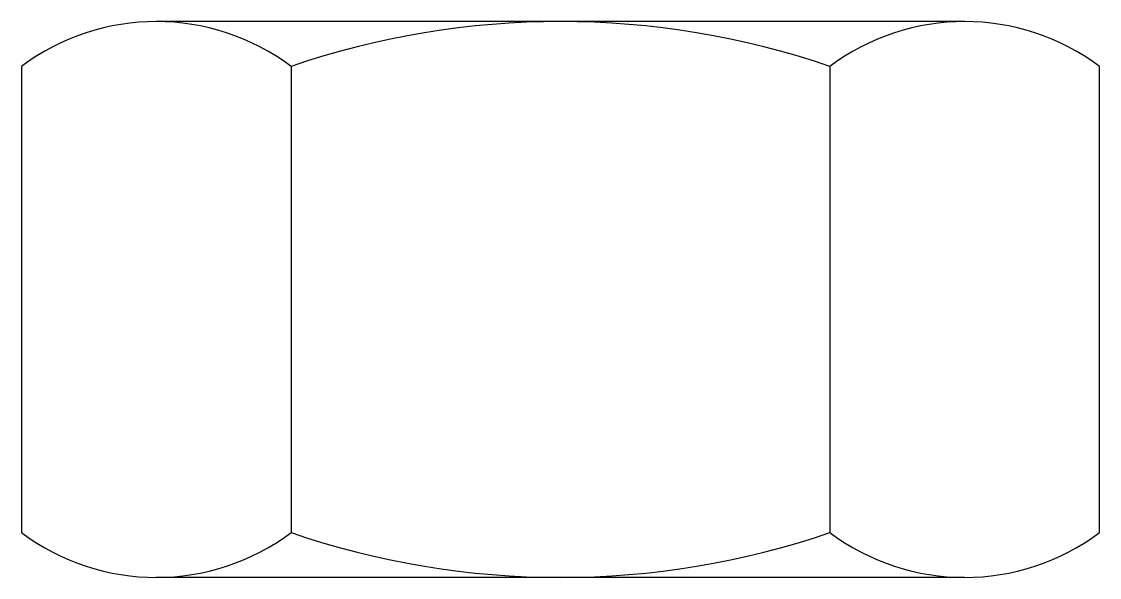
# Model space of a CAD drawing. Extents: x 278.9 to 304.3, y 147 to 160.1.
import ezdxf

# ---------------------------------------------------------------- set-up
doc = ezdxf.new("R2010")
doc.units = 0
doc.header["$LTSCALE"] = 10
doc.layers.get('0').update_dxf_attribs({"linetype": 'CONTINUOUS'})

msp = doc.modelspace()

# ---------------------------------------------------------------- linework, layer by layer
for p, q in [((301.121, 160.146), (282.068, 160.146)), ((278.899, 159.089), (278.899, 148.102)), ((285.25, 159.089), (285.25, 148.102)), ((297.952, 159.089), (297.952, 148.102)), ((304.303, 148.102), (304.303, 159.089)), ((301.121, 147.046), (282.068, 147.046))]:
    msp.add_line(p, q)
for centre, radius, start, end in [((282.075, 154.844), 5.301, 53.2023, 126.7978), ((291.601, 140.525), 19.621, 71.1144, 108.8856), ((301.127, 154.844), 5.301, 53.2023, 126.7978), ((282.075, 152.347), 5.301, 233.2022, 306.7977), ((291.601, 166.667), 19.621, 251.1144, 288.8856), ((301.127, 152.347), 5.301, 233.2022, 306.7977)]:
    msp.add_arc(centre, radius, start, end)

doc.saveas('drawing.dxf')
